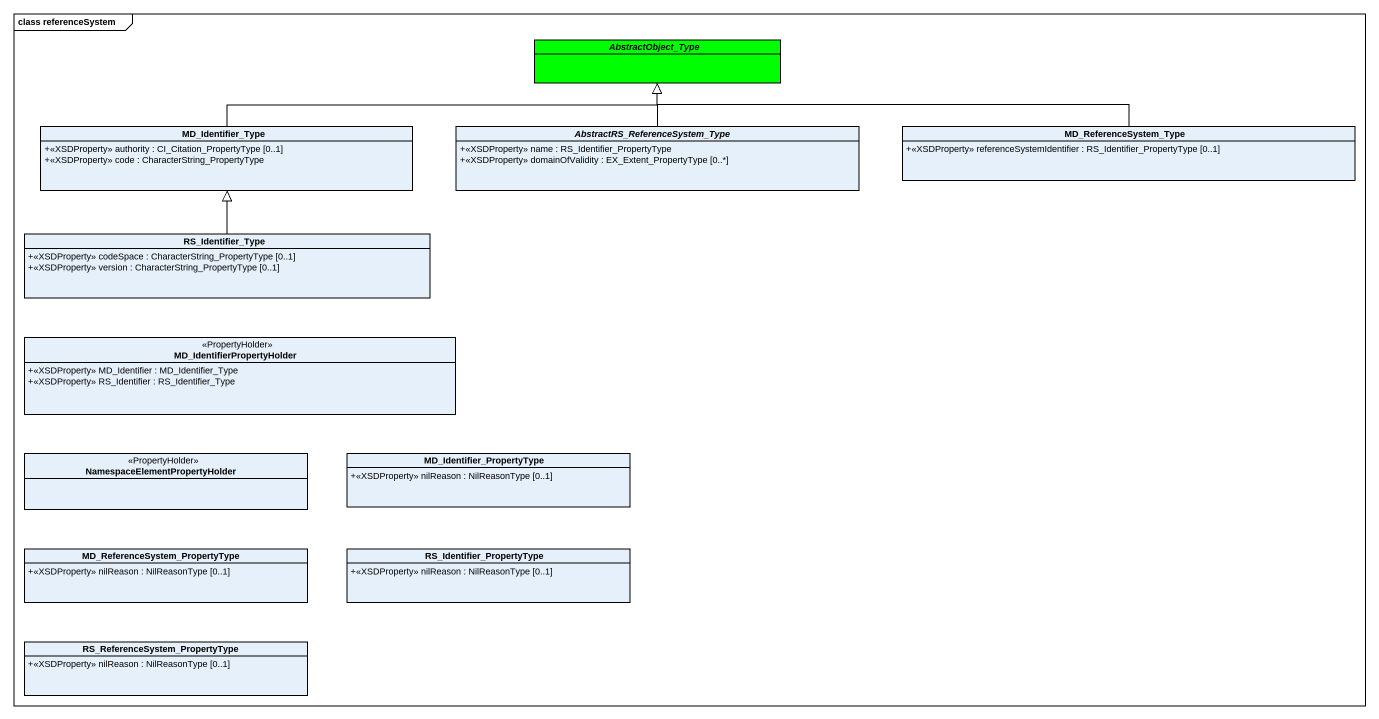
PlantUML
@startuml
mainframe class referenceSystem
hide circle
hide empty members
skinparam classAttributeIconSize 0
abstract class AbstractObject_Type #00FF00
class MD_Identifier_Type {
  +<<XSDProperty>> authority : CI_Citation_PropertyType [0..1]
  +<<XSDProperty>> code : CharacterString_PropertyType
}
abstract class "AbstractRS_ReferenceSystem_Type" as AbstractRS_ReferenceSystem {
  +<<XSDProperty>> name : RS_Identifier_PropertyType
  +<<XSDProperty>> domainOfValidity : EX_Extent_PropertyType [0..*]
}
class MD_ReferenceSystem_Type {
  +<<XSDProperty>> referenceSystemIdentifier : RS_Identifier_PropertyType [0..1]
}
class RS_Identifier_Type {
  +<<XSDProperty>> codeSpace : CharacterString_PropertyType [0..1]
  +<<XSDProperty>> version : CharacterString_PropertyType [0..1]
}
class MD_IdentifierPropertyHolder <<PropertyHolder>> {
  +<<XSDProperty>> MD_Identifier : MD_Identifier_Type
  +<<XSDProperty>> RS_Identifier : RS_Identifier_Type
}
class "NamespaceElementPropertyHolder" as NamespaceElementPropertyHold <<PropertyHolder>>
class MD_Identifier_PropertyType {
  +<<XSDProperty>> nilReason : NilReasonType [0..1]
}
class "MD_ReferenceSystem_PropertyType" as MD_ReferenceSystem {
  +<<XSDProperty>> nilReason : NilReasonType [0..1]
}
class RS_Identifier_PropertyType {
  +<<XSDProperty>> nilReason : NilReasonType [0..1]
}
class "RS_ReferenceSystem_PropertyType" as RS_ReferenceSystem {
  +<<XSDProperty>> nilReason : NilReasonType [0..1]
}
MD_Identifier_Type -right-|> AbstractObject_Type
AbstractRS_ReferenceSystem -up-|> AbstractObject_Type
MD_ReferenceSystem_Type -left-|> AbstractObject_Type
RS_Identifier_Type -up-|> MD_Identifier_Type
@enduml
